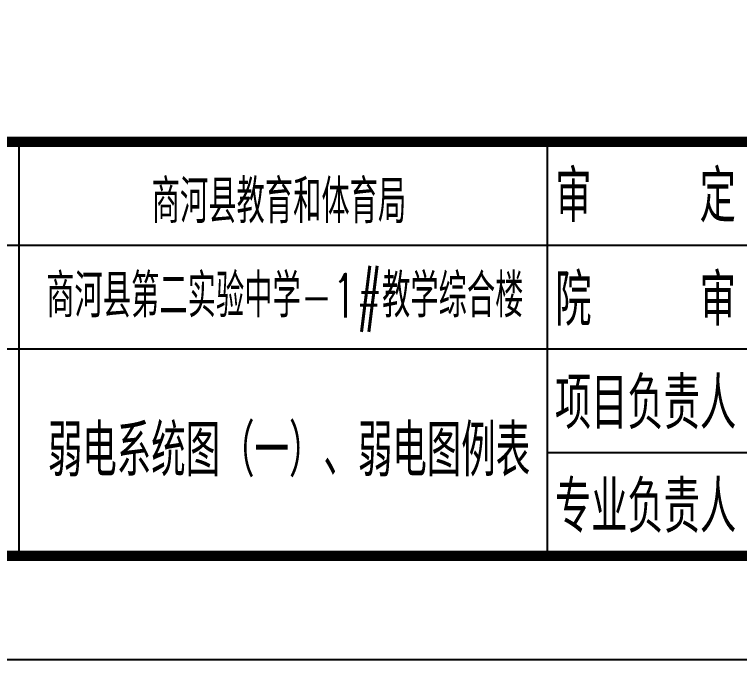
# Model space of a CAD drawing. Extents: x 196430 to 818205, y 904526 to 1974626.
# Drawn here: x 356197 to 363194, y 1781583 to 1787812 of the extents above; entities that cross this region are included whole.
import ezdxf
from ezdxf.enums import TextEntityAlignment as Align

# ---------------------------------------------------------------- set-up
doc = ezdxf.new("R2010")
doc.units = 0
doc.header["$LTSCALE"] = 1000
doc.header["$MEASUREMENT"] = 0
doc.layers.add('FRAME', color=7, linetype='Continuous')
doc.layers.add('TK', color=7, linetype='Continuous')
doc.styles.add('chml', font='CHMLTXT', dxfattribs={"width": 0.7, "bigfont": 'CHMLHZ'})
doc.styles.add('FRAME-3', font='romans.shx', dxfattribs={"width": 0.7, "bigfont": 'hztxt.shx'})

# ---------------------------------------------------------------- blocks, each defined once
blk = doc.blocks.new('a1')
at = {"layer": 'FRAME'}
for p, q in [((87519.7, 131240.1), (115319.7, 131240.1)), ((95019.7, 131240.1), (95019.7, 127240.1)), ((100119.7, 131240.1), (100119.7, 127240.1)), ((93119.7, 130240.1), (115319.7, 130240.1)), ((87519.7, 129240.1), (115319.7, 129240.1)), ((100119.7, 128240.1), (115319.7, 128240.1)), ((87519.7, 127240.1), (115319.7, 127240.1))]:
    blk.add_line(p, q, dxfattribs=at)
blk.add_lwpolyline([(32219.7, 126240.1), (116319.7, 126240.1), (116319.7, 185640.1), (32219.7, 185640.1)], close=True, dxfattribs=at)
at = {"layer": 'FRAME', "const_width": 100}
blk.add_lwpolyline([(34719.7, 127240.1), (115319.7, 127240.1), (115319.7, 184640.1), (34719.7, 184640.1)], close=True, dxfattribs=at)
blk.add_lwpolyline([(87519.7, 127240.1), (87519.7, 131240.1), (115319.7, 131240.1)], dxfattribs=at)
at = {"layer": 'FRAME', "style": 'FRAME-3'}
for s, height, width, p in [('审    定', 500, 0.7, (101069.7, 130740.1)), ('商河县教育和体育局', 420, 0.65, (97531.3, 130686.5)), ('院    审', 500, 0.7, (101069.7, 129740.1)), ('项目负责人', 500, 0.7, (101069.7, 128740.1)), ('专业负责人', 500, 0.7, (101069.7, 127740.1))]:
    blk.add_text(s, height=height, dxfattribs=dict(at, width=width)).set_placement(p, align=Align.MIDDLE)
at = {"layer": 'FRAME', "style": 'FRAME-3', "width": 0.65}
blk.add_text('商河县第二实验中学-1#教学综合楼', height=420, dxfattribs=at).set_placement((97587.9, 129543.1), align=Align.CENTER)

msp = doc.modelspace()

# ---------------------------------------------------------------- block references
at = {"layer": 'FRAME'}
msp.add_blockref('a1', (261218.4, 1655343.1), dxfattribs=at)

# ---------------------------------------------------------------- texts
at = {"layer": 'TK', "color": 3, "style": 'chml', "width": 0.7}
msp.add_text('弱电系统图（一）、弱电图例表', height=500, dxfattribs=at).set_placement((358846.4, 1783627.3), align=Align.MIDDLE)

doc.saveas('drawing.dxf')
